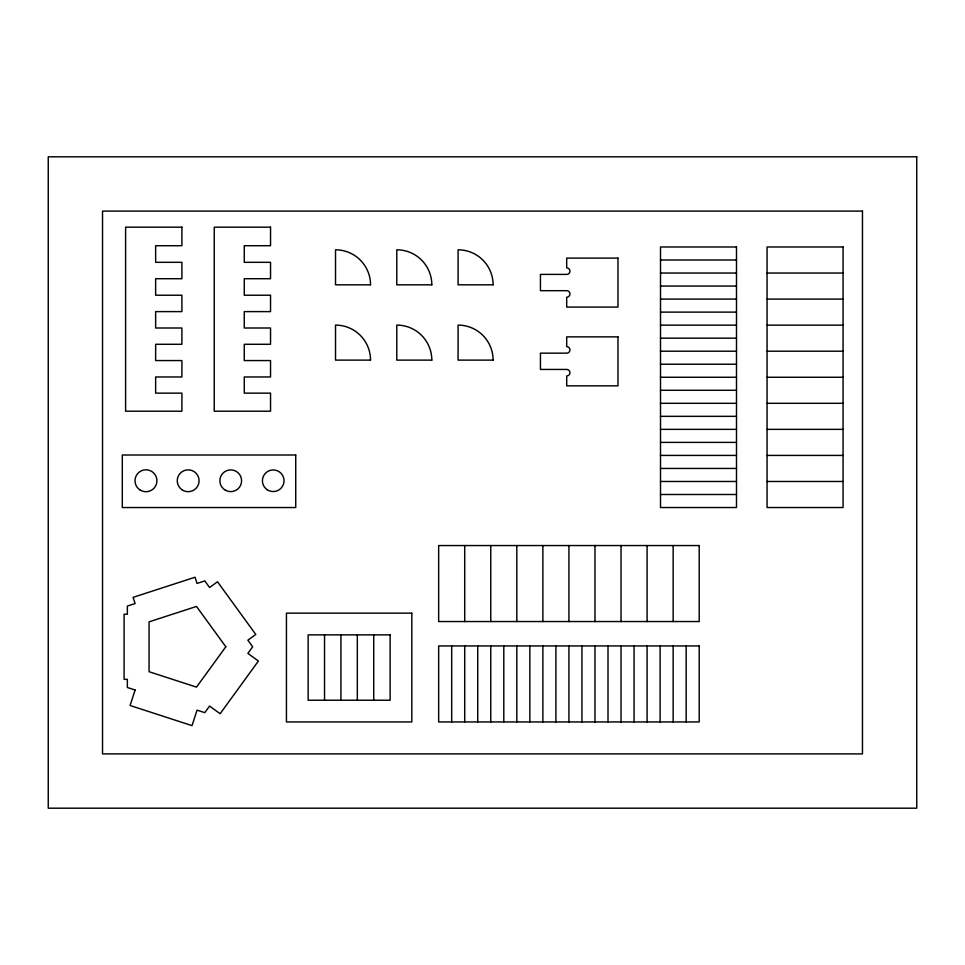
<?xml version="1.0" encoding="UTF-8"?>
<svg xmlns="http://www.w3.org/2000/svg" width="965" height="965" viewBox="0 0 965 965"><rect width="100%" height="100%" fill="white"/><g stroke="black" fill="none" stroke-linecap="round" stroke-linejoin="round"><path stroke-width="1.45" d="M660.506 260.007L736.5 260.007M660.506 273.035L736.5 273.035M767.066 273.035L843.06 273.035M660.506 286.062L736.5 286.062M660.506 299.09L736.5 299.09M767.066 299.09L843.06 299.09M660.506 312.117L736.5 312.117M660.506 325.145L736.5 325.145M767.066 325.145L843.06 325.145M660.506 338.172L736.5 338.172M660.506 351.2L736.5 351.2M767.066 351.2L843.06 351.2M660.506 364.227L736.5 364.227M660.506 377.255L736.5 377.255M767.066 377.255L843.06 377.255M660.506 390.282L736.5 390.282M660.506 403.31L736.5 403.31M767.066 403.31L843.06 403.31M660.506 416.337L736.5 416.337M660.506 429.365L736.5 429.365M767.066 429.365L843.06 429.365M660.506 442.392L736.5 442.392M660.506 455.42L736.5 455.42M767.066 455.42L843.06 455.42M660.506 468.447L736.5 468.447M660.506 481.475L736.5 481.475M767.066 481.475L843.06 481.475M660.506 494.502L736.5 494.502M686.175 645.947L686.175 721.941M673.148 545.551L673.148 621.544M673.148 645.947L673.148 721.941M660.12 645.947L660.12 721.941M647.093 545.551L647.093 621.544M647.093 645.947L647.093 721.941M634.065 645.947L634.065 721.941M621.038 545.551L621.038 621.544M621.038 645.947L621.038 721.941M608.01 645.947L608.01 721.941M594.983 545.551L594.983 621.544M594.983 645.947L594.983 721.941M581.955 645.947L581.955 721.941M568.928 545.551L568.928 621.544M568.928 645.947L568.928 721.941M555.9 645.947L555.9 721.941M542.873 545.551L542.873 621.544M542.873 645.947L542.873 721.941M529.845 645.947L529.845 721.941M516.818 545.551L516.818 621.544M516.818 645.947L516.818 721.941M503.79 645.947L503.79 721.941M490.763 545.551L490.763 621.544M490.763 645.947L490.763 721.941M477.735 645.947L477.735 721.941M464.708 545.551L464.708 621.544M464.708 645.947L464.708 721.941M451.68 645.947L451.68 721.941M373.72 634.874L373.72 700.228M357.327 634.874L357.327 700.228M340.935 634.874L340.935 700.228M324.542 634.874L324.542 700.228M135.1 690.011L130.07 705.499L192.023 725.632L197.053 710.144L204.797 712.652L209.586 706.066L220.129 713.726L258.415 661.025L247.872 653.377L252.661 646.779L247.872 640.193L255.773 634.451L217.487 581.762L209.586 587.504L204.797 580.918L197.053 583.427L195.039 577.239L133.086 597.359L135.1 603.559L127.356 606.068L127.356 614.21L124.099 614.21L124.099 679.348L127.356 679.348L127.356 687.49L135.1 690.011M225.822 646.779L196.498 687.128L149.068 671.724L149.068 621.846L196.498 606.442L225.822 646.779M916.75 156.812L48.25 156.812L48.25 808.188L916.75 808.188L916.75 156.812M862.469 211.094L102.531 211.094L102.531 753.906L862.469 753.906L862.469 211.094M181.903 227.173L125.607 227.173L125.607 411.199L181.903 411.199L181.903 393.141L155.642 393.141L155.642 376.965L181.903 376.965L181.903 360.572L155.642 360.572L155.642 344.288L181.903 344.288L181.903 328.004L155.642 328.004L155.642 311.611L181.903 311.611L181.903 295.218L155.642 295.218L155.642 278.716L181.903 278.716L181.903 262.323L155.642 262.323L155.642 245.713L181.903 245.713L181.903 227.173M270.538 227.173L214.242 227.173L214.242 411.199L270.538 411.199L270.538 393.141L244.266 393.141L244.266 376.965L270.538 376.965L270.538 360.572L244.266 360.572L244.266 344.288L270.538 344.288L270.538 328.004L244.266 328.004L244.266 311.611L270.538 311.611L270.538 295.218L244.266 295.218L244.266 278.716L270.538 278.716L270.538 262.323L244.266 262.323L244.266 245.713L270.538 245.713L270.538 227.173M736.5 246.98L660.506 246.98L660.506 507.53L736.5 507.53L736.5 246.98M843.06 246.98L767.066 246.98L767.066 507.53L843.06 507.53L843.06 246.98M617.974 258.113L566.696 258.113L566.696 267.884A3.257 3.257 0 0 1 569.953 271.141A3.257 3.257 0 0 1 566.696 274.398L540.436 274.398L540.436 290.682L566.696 290.682A3.257 3.257 0 0 1 569.953 293.939A3.257 3.257 0 0 1 566.696 297.196L566.696 307.075L617.974 307.075L617.974 258.113M370.536 284.82L335.518 284.82L335.518 249.802A35.017 35.017 0 0 1 370.536 284.82M431.813 284.82L396.796 284.82L396.796 249.802A35.017 35.017 0 0 1 431.813 284.82M493.103 284.82L458.086 284.82L458.086 249.802A35.017 35.017 0 0 1 493.103 284.82M617.974 336.869L566.696 336.869L566.696 346.64A3.257 3.257 0 0 1 569.953 349.897A3.257 3.257 0 0 1 566.696 353.154L540.436 353.154L540.436 369.438L566.696 369.438A3.257 3.257 0 0 1 569.953 372.695A3.257 3.257 0 0 1 566.696 375.952L566.696 385.831L617.974 385.831L617.974 336.869M370.536 360.114L335.518 360.114L335.518 325.096A35.017 35.017 0 0 1 370.536 360.114M431.813 360.114L396.796 360.114L396.796 325.096A35.017 35.017 0 0 1 431.813 360.114M493.103 360.114L458.086 360.114L458.086 325.096A35.017 35.017 0 0 1 493.103 360.114M295.736 455.01L122.314 455.01L122.314 507.542L295.736 507.542L295.736 455.01M699.203 545.551L438.653 545.551L438.653 621.544L699.203 621.544L699.203 545.551M411.826 613.161L286.436 613.161L286.436 721.941L411.826 721.941L411.826 613.161M390.113 634.874L308.149 634.874L308.149 700.228L390.113 700.228L390.113 634.874M699.203 645.947L438.653 645.947L438.653 721.941L699.203 721.941L699.203 645.947M182.047 489.798A10.904 10.904 0 0 0 199.043 481.535A10.904 10.904 0 0 0 183.398 470.944A10.904 10.904 0 0 0 182.047 489.798M225.303 490.16A10.856 10.856 0 0 0 241.588 480.763A10.856 10.856 0 0 0 225.303 471.354A10.856 10.856 0 0 0 225.303 490.16M267.172 489.701A10.796 10.796 0 0 0 284 481.523A10.796 10.796 0 0 0 268.499 471.041A10.796 10.796 0 0 0 267.172 489.701M139.816 489.834A10.965 10.965 0 0 0 156.897 481.535A10.965 10.965 0 0 0 141.167 470.896A10.965 10.965 0 0 0 139.816 489.834"/></g></svg>
